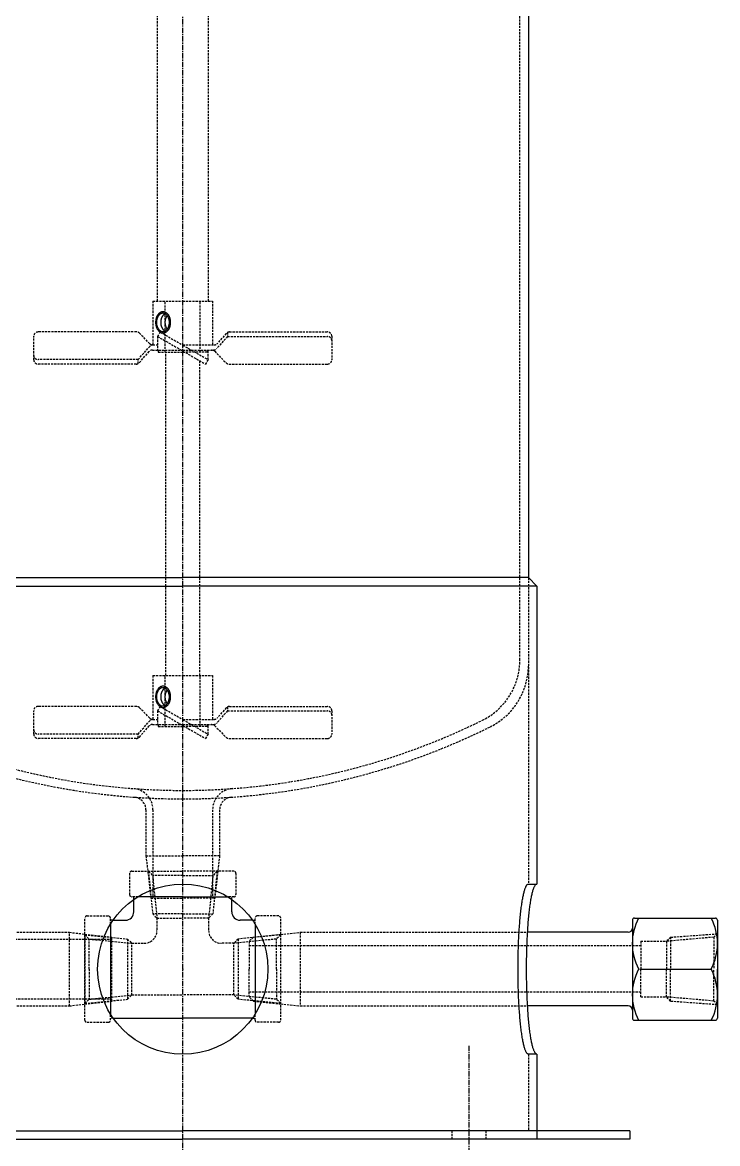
# Model space of a CAD drawing. Extents: x 248 to 1051, y -44 to 964.
# Drawn here: x 378.8 to 542.1, y 89.5 to 353 of the extents above; entities that cross this region are included whole.
import ezdxf

# ---------------------------------------------------------------- set-up
doc = ezdxf.new("R2010")
doc.units = 0
doc.linetypes.add('CENTER', pattern=[2, 1.25, -0.25, 0.25, -0.25])
doc.linetypes.add('DASHED', pattern=[0.75, 0.5, -0.25])
doc.layers.get('0').update_dxf_attribs({"linetype": 'CONTINUOUS'})
doc.layers.add('CENTER', color=1, linetype='CENTER')

msp = doc.modelspace()

# ---------------------------------------------------------------- linework, layer by layer
at = {"color": 3, "linetype": 'DASHED'}
for p, q in [((410.5, 406.52), (410.5, 287.52)), ((422.5, 406.52), (422.5, 287.52)), ((495.7, 203.21), (495.7, 378.65)), ((409.5, 287.52), (409.5, 277.22)), ((409.5, 287.52), (416.5, 287.52)), ((412.4, 275.52), (412.4, 287.52)), ((416.5, 287.52), (423.5, 287.52)), ((420.6, 275.52), (420.6, 287.52)), ((423.5, 287.52), (423.5, 277.22)), ((405.63, 280.26), (382.5, 280.26)), ((408.75, 277.51), (406.34, 279.96)), ((411.17, 280.26), (410.57, 279.22)), ((411.17, 280.26), (416.5, 277.18)), ((426.7, 279.92), (424.62, 277.56)), ((427, 280.15), (427, 279.22)), ((427.45, 280.26), (450.5, 280.26)), ((381.5, 273.72), (381.5, 279.26)), ((406, 273.76), (408.75, 276.88)), ((409.46, 277.22), (410.57, 277.22)), ((410.57, 279.22), (410.57, 276.02)), ((410.57, 279.22), (416.5, 275.79)), ((416.5, 277.22), (423.87, 277.22)), ((416.5, 277.18), (422.43, 273.76)), ((427, 279.22), (424.48, 276.36)), ((427, 279.22), (450.5, 279.22)), ((451.5, 279.26), (451.5, 273.72)), ((406.3, 273.06), (408.61, 275.68)), ((409.36, 276.02), (416.11, 276.02)), ((410.75, 276.02), (410.75, 275.52)), ((410.75, 275.52), (416.5, 275.52)), ((412.5, 199.52), (412.5, 275.52)), ((416.11, 276.02), (416.5, 276.02)), ((416.5, 276.02), (418.51, 276.02)), ((416.5, 275.79), (421.83, 272.72)), ((416.5, 275.52), (416.98, 275.52)), ((422.25, 275.52), (416.98, 275.52)), ((418.51, 276.02), (423.73, 276.02)), ((422.25, 276.02), (422.25, 275.52)), ((422.43, 273.76), (422.43, 276.02)), ((423.99, 275.72), (426.66, 273.01)), ((406, 273.76), (382.5, 273.76)), ((405.55, 272.72), (382.5, 272.72)), ((406, 272.82), (406, 273.76)), ((420.5, 199.52), (420.5, 273.48)), ((422.43, 273.76), (421.83, 272.72)), ((427.38, 272.72), (450.5, 272.72)), ((497.7, 222.52), (497.7, 150.52)), ((409.5, 199.52), (416.5, 199.52)), ((409.5, 199.52), (409.5, 189.22)), ((412.4, 187.52), (412.4, 199.52)), ((416.5, 199.52), (423.5, 199.52)), ((420.6, 187.52), (420.6, 199.52)), ((423.5, 199.52), (423.5, 189.22)), ((381.5, 185.72), (381.5, 191.26)), ((405.63, 192.26), (382.5, 192.26)), ((408.75, 189.51), (406.34, 191.96)), ((411.17, 192.26), (410.57, 191.22)), ((410.57, 191.22), (416.5, 187.79)), ((410.57, 191.22), (410.57, 188.02)), ((411.17, 192.26), (416.5, 189.18)), ((427, 191.22), (424.48, 188.36)), ((426.7, 191.92), (424.62, 189.56)), ((427, 192.15), (427, 191.22)), ((427, 191.22), (450.5, 191.22)), ((427.45, 192.26), (450.5, 192.26)), ((451.5, 191.26), (451.5, 185.72)), ((406, 185.76), (408.75, 188.88)), ((406.3, 185.06), (408.61, 187.68)), ((409.36, 188.02), (416.11, 188.02)), ((409.46, 189.22), (410.57, 189.22)), ((410.75, 188.02), (410.75, 187.52)), ((410.75, 187.52), (416.5, 187.52)), ((416.11, 188.02), (416.5, 188.02)), ((416.5, 189.22), (423.87, 189.22)), ((416.5, 189.18), (422.43, 185.76)), ((416.5, 188.02), (418.51, 188.02)), ((416.5, 187.79), (421.83, 184.72)), ((416.5, 187.52), (416.98, 187.52)), ((422.25, 187.52), (416.98, 187.52)), ((418.51, 188.02), (423.73, 188.02)), ((422.25, 188.02), (422.25, 187.52)), ((422.43, 185.76), (422.43, 188.02)), ((423.99, 187.72), (426.66, 185.01)), ((406, 185.76), (382.5, 185.76)), ((405.55, 184.72), (382.5, 184.72)), ((406, 184.82), (406, 185.76)), ((422.43, 185.76), (421.83, 184.72)), ((427.38, 184.72), (450.5, 184.72)), ((407.85, 167.93), (407.85, 157.17)), ((409.5, 167.96), (409.5, 153.52)), ((423.5, 167.96), (423.5, 153.52)), ((425.15, 167.93), (425.15, 157.17)), ((407.85, 157.17), (416.5, 157.17)), ((407.85, 157.17), (408.27, 153.52)), ((425.15, 157.17), (416.5, 157.17)), ((425.15, 157.17), (424.73, 153.52)), ((404, 153.02), (404, 148.02)), ((404.5, 153.52), (416.5, 153.52)), ((408.27, 153.52), (409, 147.17)), ((408.43, 153.52), (409.43, 143.52)), ((408.43, 153.52), (409.43, 152.52)), ((409.5, 153.52), (409.5, 147.17)), ((428.5, 153.52), (416.5, 153.52)), ((423.5, 153.52), (423.5, 147.17)), ((424.57, 153.52), (423.57, 152.52)), ((424.57, 153.52), (423.57, 143.52)), ((424.73, 153.52), (424, 147.17)), ((429, 153.02), (429, 148.02)), ((409.43, 152.52), (410.43, 142.52)), ((416.5, 152.52), (409.43, 152.52)), ((416.5, 152.52), (423.57, 152.52)), ((423.57, 152.52), (422.57, 142.52)), ((405.97, 147.52), (404.5, 147.52)), ((405, 146.88), (405, 147.52)), ((409, 147.17), (416.5, 147.17)), ((424, 147.17), (416.5, 147.17)), ((428.5, 147.52), (427.04, 147.52)), ((428, 146.88), (428, 147.52)), ((393.5, 118.52), (393.5, 142.52)), ((394, 143.02), (399, 143.02)), ((399.5, 141.05), (399.5, 142.52)), ((416.5, 143.52), (409.43, 143.52)), ((409.43, 143.52), (410.43, 142.52)), ((410.43, 142.52), (416.5, 142.52)), ((410.43, 142.52), (410.43, 139.59)), ((416.5, 143.52), (423.57, 143.52)), ((422.57, 142.52), (416.5, 142.52)), ((423.57, 143.52), (422.57, 142.52)), ((422.57, 142.52), (422.57, 139.59)), ((433.5, 141.05), (433.5, 142.52)), ((439, 143.02), (434, 143.02)), ((439.5, 118.52), (439.5, 142.52)), ((400.14, 142.02), (399.5, 142.02)), ((432.86, 142.02), (433.5, 142.02)), ((314.09, 137.52), (393.5, 137.52)), ((335.5, 139.17), (389.85, 139.17)), ((389.85, 121.87), (389.85, 139.17)), ((389.85, 139.17), (393.5, 138.75)), ((393.5, 138.75), (399.85, 138.02)), ((393.5, 138.75), (393.5, 122.29)), ((393.5, 138.59), (403.5, 137.59)), ((393.5, 138.59), (394.5, 137.59)), ((393.5, 137.52), (399.85, 137.52)), ((394.5, 137.59), (404.5, 136.59)), ((394.5, 130.52), (394.5, 137.59)), ((399.85, 123.02), (399.85, 138.02)), ((403.5, 137.59), (404.5, 136.59)), ((403.5, 137.59), (403.5, 123.44)), ((438.5, 137.59), (428.5, 136.59)), ((429.5, 137.59), (428.5, 136.59)), ((439.5, 138.59), (429.5, 137.59)), ((429.5, 137.59), (429.5, 123.44)), ((433.1, 138.02), (432.11, 137.05)), ((432.11, 137.05), (432.11, 130.52)), ((433.1, 138.02), (439.5, 138.69)), ((439.5, 138.59), (438.5, 137.59)), ((438.5, 130.52), (438.5, 137.59)), ((439.5, 138.69), (444.11, 139.17)), ((444.11, 139.17), (444.11, 121.87)), ((444.11, 139.17), (497.5, 139.17)), ((524.11, 137.05), (524.11, 130.52)), ((524.11, 137.05), (530.11, 137.05)), ((531.1, 138.02), (530.11, 137.05)), ((541.23, 138.02), (530.11, 137.05)), ((530.11, 137.05), (530.11, 130.52)), ((531.1, 138.02), (542.11, 138.82)), ((531.1, 138.02), (531.1, 130.52)), ((542.11, 138.82), (541.23, 138.02)), ((541.23, 138.02), (541.23, 130.52)), ((404.5, 124.44), (404.5, 136.59)), ((404.5, 136.59), (407.43, 136.59)), ((428.5, 136.59), (425.57, 136.59)), ((428.5, 124.44), (428.5, 136.59)), ((449.05, 135.97), (432.11, 135.97)), ((524.11, 135.97), (444.82, 135.97)), ((394.5, 130.52), (394.5, 123.44)), ((432.11, 123.98), (432.11, 130.52)), ((438.5, 130.52), (438.5, 123.44)), ((524.11, 123.98), (524.11, 130.52)), ((530.11, 123.98), (530.11, 130.52)), ((531.1, 123.02), (531.1, 130.52)), ((541.23, 123.02), (541.23, 130.52)), ((394.5, 123.44), (404.5, 124.44)), ((403.5, 123.44), (404.5, 124.44)), ((404.5, 124.44), (416.5, 124.44)), ((428.5, 124.44), (416.5, 124.44)), ((438.5, 123.44), (428.5, 124.44)), ((429.5, 123.44), (428.5, 124.44)), ((449.05, 125.07), (432.11, 125.07)), ((433.1, 123.02), (432.11, 123.98)), ((524.11, 125.07), (444.82, 125.07)), ((524.11, 123.98), (530.11, 123.98)), ((531.1, 123.02), (530.11, 123.98)), ((541.23, 123.02), (530.11, 123.98)), ((314.09, 123.52), (393.5, 123.52)), ((335.5, 121.87), (389.85, 121.87)), ((389.85, 121.87), (393.5, 122.29)), ((393.5, 123.52), (399.85, 123.52)), ((393.5, 122.44), (403.5, 123.44)), ((393.5, 122.44), (394.5, 123.44)), ((393.5, 122.29), (399.85, 123.02)), ((439.5, 122.44), (429.5, 123.44)), ((433.1, 123.02), (439.5, 122.35)), ((439.5, 122.44), (438.5, 123.44)), ((439.5, 122.35), (444.11, 121.87)), ((444.11, 121.87), (497.5, 121.87)), ((531.1, 123.02), (542.11, 122.22)), ((542.11, 122.22), (541.23, 123.02)), ((399.5, 118.52), (399.5, 119.98)), ((400.14, 119.02), (399.5, 119.02)), ((432.86, 119.02), (433.5, 119.02)), ((433.5, 118.52), (433.5, 119.98)), ((394, 118.02), (399, 118.02)), ((439, 118.02), (434, 118.02)), ((497.7, 110.52), (497.7, 92.52)), ((479.68, 92.52), (479.68, 90.52)), ((487.68, 92.52), (487.68, 90.52))]:
    msp.add_line(p, q, dxfattribs=at)
at = {"color": 7, "linetype": 'CONTINUOUS'}
for p, q in [((497.7, 379.87), (497.7, 222.52)), ((335.3, 222.52), (416.5, 222.52)), ((497.7, 222.52), (416.5, 222.52)), ((499.7, 220.52), (497.7, 222.52)), ((333.3, 220.52), (416.5, 220.52)), ((499.7, 220.52), (416.5, 220.52)), ((499.7, 220.52), (499.7, 150.52)), ((497.7, 150.52), (499.7, 150.52)), ((405, 144.02), (405, 146.88)), ((416.5, 147.52), (405.97, 147.52)), ((416.5, 147.52), (427.04, 147.52)), ((428, 144.02), (428, 146.88)), ((522.61, 142.52), (541.61, 142.52)), ((399.5, 141.05), (399.5, 119.98)), ((400.14, 142.02), (403, 142.02)), ((432.86, 142.02), (430, 142.02)), ((433.5, 141.05), (433.5, 119.98)), ((522.11, 142.02), (522.11, 119.02)), ((542.11, 142.02), (542.11, 119.02)), ((521.11, 139.17), (497.5, 139.17)), ((523.86, 130.52), (540.65, 130.52)), ((542.11, 123.98), (542.11, 130.52)), ((521.11, 121.87), (497.5, 121.87)), ((400.14, 119.02), (416.5, 119.02)), ((432.86, 119.02), (416.5, 119.02)), ((522.61, 118.52), (541.61, 118.52)), ((499.7, 110.52), (497.7, 110.52)), ((499.7, 110.52), (499.7, 90.52)), ((311.5, 92.52), (416.5, 92.52)), ((521.5, 92.52), (416.5, 92.52)), ((521.5, 92.52), (521.5, 90.52)), ((311.5, 90.52), (416.5, 90.52)), ((521.5, 90.52), (416.5, 90.52))]:
    msp.add_line(p, q, dxfattribs=at)
at = {"color": 3, "linetype": 'DASHED'}
for points in [[(411.88, 280.02, 0), (411.96, 280.02, 0), (412.05, 280.03, 0), (412.14, 280.04, 0), (412.22, 280.06, 0), (412.31, 280.09, 0), (412.39, 280.12, 0), (412.47, 280.16, 0), (412.55, 280.21, 0), (412.63, 280.26, 0), (412.71, 280.31, 0), (412.79, 280.37, 0), (412.86, 280.44, 0), (412.93, 280.51, 0), (413, 280.58, 0), (413.06, 280.66, 0), (413.13, 280.75, 0), (413.19, 280.84, 0), (413.24, 280.93, 0), (413.3, 281.03, 0), (413.35, 281.13, 0), (413.39, 281.23, 0), (413.44, 281.34, 0), (413.48, 281.45, 0), (413.51, 281.56, 0), (413.54, 281.67, 0), (413.57, 281.79, 0), (413.59, 281.91, 0), (413.61, 282.03, 0), (413.63, 282.15, 0), (413.64, 282.27, 0), (413.64, 282.39, 0), (413.64, 282.52, 0), (413.64, 282.64, 0), (413.64, 282.76, 0), (413.63, 282.88, 0), (413.61, 283, 0), (413.59, 283.12, 0), (413.57, 283.24, 0), (413.54, 283.36, 0), (413.51, 283.47, 0), (413.48, 283.58, 0), (413.44, 283.69, 0), (413.39, 283.8, 0), (413.35, 283.9, 0), (413.3, 284.01, 0), (413.24, 284.1, 0), (413.19, 284.19, 0), (413.13, 284.28, 0), (413.06, 284.37, 0), (413, 284.45, 0), (412.93, 284.52, 0), (412.86, 284.6, 0), (412.79, 284.66, 0), (412.71, 284.72, 0), (412.63, 284.78, 0), (412.55, 284.83, 0), (412.47, 284.87, 0), (412.39, 284.91, 0), (412.31, 284.94, 0), (412.22, 284.97, 0), (412.14, 284.99, 0), (412.05, 285, 0), (411.96, 285.01, 0), (411.88, 285.02, 0), (411.79, 285.01, 0), (411.7, 285, 0), (411.62, 284.99, 0), (411.53, 284.97, 0), (411.45, 284.94, 0), (411.36, 284.91, 0), (411.28, 284.87, 0), (411.2, 284.83, 0), (411.12, 284.78, 0), (411.04, 284.72, 0), (410.97, 284.66, 0), (410.89, 284.6, 0), (410.82, 284.52, 0), (410.76, 284.45, 0), (410.69, 284.37, 0), (410.63, 284.28, 0), (410.57, 284.19, 0), (410.51, 284.1, 0), (410.46, 284.01, 0), (410.41, 283.9, 0), (410.36, 283.8, 0), (410.32, 283.69, 0), (410.28, 283.58, 0), (410.24, 283.47, 0), (410.21, 283.36, 0), (410.19, 283.24, 0), (410.16, 283.12, 0), (410.14, 283, 0), (410.13, 282.88, 0), (410.12, 282.76, 0), (410.11, 282.64, 0), (410.11, 282.52, 0), (410.11, 282.39, 0), (410.12, 282.27, 0), (410.13, 282.15, 0), (410.14, 282.03, 0), (410.16, 281.91, 0), (410.19, 281.79, 0), (410.21, 281.67, 0), (410.24, 281.56, 0), (410.28, 281.45, 0), (410.32, 281.34, 0), (410.36, 281.23, 0), (410.41, 281.13, 0), (410.46, 281.03, 0), (410.51, 280.93, 0), (410.57, 280.84, 0), (410.63, 280.75, 0), (410.69, 280.66, 0), (410.76, 280.58, 0), (410.82, 280.51, 0), (410.89, 280.44, 0), (410.97, 280.37, 0), (411.04, 280.31, 0), (411.12, 280.26, 0), (411.2, 280.21, 0), (411.28, 280.16, 0), (411.36, 280.12, 0), (411.45, 280.09, 0), (411.53, 280.06, 0), (411.62, 280.04, 0), (411.7, 280.03, 0), (411.79, 280.02, 0), (411.88, 280.02, 0)], [(411.83, 280.37, 0), (411.91, 280.37, 0), (411.98, 280.38, 0), (412.06, 280.39, 0), (412.13, 280.41, 0), (412.2, 280.43, 0), (412.27, 280.46, 0), (412.35, 280.49, 0), (412.41, 280.53, 0), (412.48, 280.57, 0), (412.55, 280.62, 0), (412.61, 280.67, 0), (412.68, 280.73, 0), (412.74, 280.79, 0), (412.8, 280.86, 0), (412.85, 280.92, 0), (412.91, 281, 0), (412.96, 281.07, 0), (413.01, 281.15, 0), (413.05, 281.24, 0), (413.1, 281.32, 0), (413.14, 281.41, 0), (413.17, 281.5, 0), (413.21, 281.6, 0), (413.24, 281.69, 0), (413.26, 281.79, 0), (413.29, 281.89, 0), (413.31, 281.99, 0), (413.32, 282.1, 0), (413.34, 282.2, 0), (413.35, 282.31, 0), (413.35, 282.41, 0), (413.35, 282.52, 0), (413.35, 282.62, 0), (413.35, 282.73, 0), (413.34, 282.83, 0), (413.32, 282.94, 0), (413.31, 283.04, 0), (413.29, 283.14, 0), (413.26, 283.24, 0), (413.24, 283.34, 0), (413.21, 283.44, 0), (413.17, 283.53, 0), (413.14, 283.62, 0), (413.1, 283.71, 0), (413.05, 283.8, 0), (413.01, 283.88, 0), (412.96, 283.96, 0), (412.91, 284.04, 0), (412.85, 284.11, 0), (412.8, 284.18, 0), (412.74, 284.24, 0), (412.68, 284.3, 0), (412.61, 284.36, 0), (412.55, 284.41, 0), (412.48, 284.46, 0), (412.41, 284.5, 0), (412.35, 284.54, 0), (412.27, 284.57, 0), (412.2, 284.6, 0), (412.13, 284.62, 0), (412.06, 284.64, 0), (411.98, 284.66, 0), (411.91, 284.66, 0), (411.83, 284.67, 0), (411.76, 284.66, 0), (411.68, 284.66, 0), (411.61, 284.64, 0), (411.54, 284.62, 0), (411.46, 284.6, 0), (411.39, 284.57, 0), (411.32, 284.54, 0), (411.25, 284.5, 0), (411.18, 284.46, 0), (411.12, 284.41, 0), (411.05, 284.36, 0), (410.99, 284.3, 0), (410.93, 284.24, 0), (410.87, 284.18, 0), (410.81, 284.11, 0), (410.76, 284.04, 0), (410.71, 283.96, 0), (410.66, 283.88, 0), (410.61, 283.8, 0), (410.57, 283.71, 0), (410.53, 283.62, 0), (410.49, 283.53, 0), (410.46, 283.44, 0), (410.43, 283.34, 0), (410.4, 283.24, 0), (410.38, 283.14, 0), (410.36, 283.04, 0), (410.34, 282.94, 0), (410.33, 282.83, 0), (410.32, 282.73, 0), (410.31, 282.62, 0), (410.31, 282.52, 0), (410.31, 282.41, 0), (410.32, 282.31, 0), (410.33, 282.2, 0), (410.34, 282.1, 0), (410.36, 281.99, 0), (410.38, 281.89, 0), (410.4, 281.79, 0), (410.43, 281.69, 0), (410.46, 281.6, 0), (410.49, 281.5, 0), (410.53, 281.41, 0), (410.57, 281.32, 0), (410.61, 281.24, 0), (410.66, 281.15, 0), (410.71, 281.07, 0), (410.76, 281, 0), (410.81, 280.92, 0), (410.87, 280.86, 0), (410.93, 280.79, 0), (410.99, 280.73, 0), (411.05, 280.67, 0), (411.12, 280.62, 0), (411.18, 280.57, 0), (411.25, 280.53, 0), (411.32, 280.49, 0), (411.39, 280.46, 0), (411.46, 280.43, 0), (411.54, 280.41, 0), (411.61, 280.39, 0), (411.68, 280.38, 0), (411.76, 280.37, 0), (411.83, 280.37, 0)], [(412.33, 284.55, 0), (412.31, 284.53, 0), (412.28, 284.52, 0), (412.25, 284.5, 0), (412.22, 284.49, 0), (412.2, 284.47, 0), (412.17, 284.45, 0), (412.14, 284.43, 0), (412.12, 284.41, 0), (412.09, 284.39, 0), (412.07, 284.37, 0), (412.04, 284.35, 0), (412.02, 284.33, 0), (411.99, 284.31, 0), (411.97, 284.28, 0), (411.94, 284.26, 0), (411.92, 284.24, 0), (411.9, 284.21, 0), (411.87, 284.19, 0), (411.85, 284.16, 0), (411.83, 284.13, 0), (411.81, 284.1, 0), (411.79, 284.07, 0), (411.76, 284.05, 0), (411.74, 284.02, 0), (411.72, 283.99, 0), (411.7, 283.96, 0), (411.68, 283.93, 0), (411.67, 283.89, 0), (411.65, 283.86, 0), (411.63, 283.83, 0), (411.61, 283.8, 0), (411.59, 283.76, 0), (411.58, 283.73, 0), (411.56, 283.69, 0), (411.54, 283.66, 0), (411.53, 283.62, 0), (411.51, 283.59, 0), (411.5, 283.55, 0), (411.49, 283.51, 0), (411.47, 283.48, 0), (411.46, 283.44, 0), (411.45, 283.4, 0), (411.44, 283.37, 0), (411.42, 283.33, 0), (411.41, 283.29, 0), (411.4, 283.25, 0), (411.39, 283.21, 0), (411.38, 283.17, 0), (411.38, 283.13, 0), (411.37, 283.09, 0), (411.36, 283.05, 0), (411.35, 283.01, 0), (411.35, 282.97, 0), (411.34, 282.93, 0), (411.33, 282.89, 0), (411.33, 282.85, 0), (411.33, 282.81, 0), (411.32, 282.76, 0), (411.32, 282.72, 0), (411.32, 282.68, 0), (411.31, 282.64, 0), (411.31, 282.6, 0), (411.31, 282.56, 0), (411.31, 282.52, 0), (411.31, 282.48, 0), (411.31, 282.43, 0), (411.31, 282.39, 0), (411.32, 282.35, 0), (411.32, 282.31, 0), (411.32, 282.27, 0), (411.33, 282.23, 0), (411.33, 282.19, 0), (411.33, 282.14, 0), (411.34, 282.1, 0), (411.35, 282.06, 0), (411.35, 282.02, 0), (411.36, 281.98, 0), (411.37, 281.94, 0), (411.38, 281.9, 0), (411.38, 281.86, 0), (411.39, 281.82, 0), (411.4, 281.78, 0), (411.41, 281.75, 0), (411.42, 281.71, 0), (411.44, 281.67, 0), (411.45, 281.63, 0), (411.46, 281.59, 0), (411.47, 281.56, 0), (411.49, 281.52, 0), (411.5, 281.48, 0), (411.51, 281.45, 0), (411.53, 281.41, 0), (411.54, 281.38, 0), (411.56, 281.34, 0), (411.58, 281.31, 0), (411.59, 281.27, 0), (411.61, 281.24, 0), (411.63, 281.2, 0), (411.65, 281.17, 0), (411.67, 281.14, 0), (411.68, 281.11, 0), (411.7, 281.08, 0), (411.72, 281.05, 0), (411.74, 281.02, 0), (411.76, 280.99, 0), (411.79, 280.96, 0), (411.81, 280.93, 0), (411.83, 280.9, 0), (411.85, 280.88, 0), (411.87, 280.85, 0), (411.9, 280.82, 0), (411.92, 280.8, 0), (411.94, 280.77, 0), (411.97, 280.75, 0), (411.99, 280.73, 0), (412.02, 280.7, 0), (412.04, 280.68, 0), (412.07, 280.66, 0), (412.09, 280.64, 0), (412.12, 280.62, 0), (412.14, 280.6, 0), (412.17, 280.58, 0), (412.2, 280.56, 0), (412.22, 280.55, 0), (412.25, 280.53, 0), (412.28, 280.51, 0), (412.31, 280.5, 0), (412.33, 280.49, 0)], [(412.83, 284.14, 0), (412.82, 284.12, 0), (412.8, 284.1, 0), (412.79, 284.08, 0), (412.77, 284.06, 0), (412.76, 284.04, 0), (412.74, 284.02, 0), (412.73, 284, 0), (412.72, 283.98, 0), (412.7, 283.95, 0), (412.69, 283.93, 0), (412.68, 283.91, 0), (412.66, 283.89, 0), (412.65, 283.87, 0), (412.64, 283.85, 0), (412.62, 283.82, 0), (412.61, 283.8, 0), (412.6, 283.78, 0), (412.59, 283.75, 0), (412.58, 283.73, 0), (412.57, 283.71, 0), (412.56, 283.68, 0), (412.54, 283.66, 0), (412.53, 283.63, 0), (412.52, 283.61, 0), (412.51, 283.58, 0), (412.5, 283.56, 0), (412.49, 283.53, 0), (412.48, 283.51, 0), (412.48, 283.48, 0), (412.47, 283.46, 0), (412.46, 283.43, 0), (412.45, 283.41, 0), (412.44, 283.38, 0), (412.43, 283.35, 0), (412.42, 283.33, 0), (412.42, 283.3, 0), (412.41, 283.27, 0), (412.4, 283.25, 0), (412.4, 283.22, 0), (412.39, 283.19, 0), (412.38, 283.17, 0), (412.38, 283.14, 0), (412.37, 283.11, 0), (412.37, 283.08, 0), (412.36, 283.06, 0), (412.36, 283.03, 0), (412.35, 283, 0), (412.35, 282.97, 0), (412.34, 282.94, 0), (412.34, 282.92, 0), (412.33, 282.89, 0), (412.33, 282.86, 0), (412.33, 282.83, 0), (412.33, 282.8, 0), (412.32, 282.77, 0), (412.32, 282.75, 0), (412.32, 282.72, 0), (412.32, 282.69, 0), (412.32, 282.66, 0), (412.31, 282.63, 0), (412.31, 282.6, 0), (412.31, 282.57, 0), (412.31, 282.55, 0), (412.31, 282.52, 0), (412.31, 282.49, 0), (412.31, 282.46, 0), (412.31, 282.43, 0), (412.31, 282.4, 0), (412.32, 282.37, 0), (412.32, 282.35, 0), (412.32, 282.32, 0), (412.32, 282.29, 0), (412.32, 282.26, 0), (412.33, 282.23, 0), (412.33, 282.2, 0), (412.33, 282.17, 0), (412.33, 282.15, 0), (412.34, 282.12, 0), (412.34, 282.09, 0), (412.35, 282.06, 0), (412.35, 282.03, 0), (412.36, 282.01, 0), (412.36, 281.98, 0), (412.37, 281.95, 0), (412.37, 281.92, 0), (412.38, 281.89, 0), (412.38, 281.87, 0), (412.39, 281.84, 0), (412.4, 281.81, 0), (412.4, 281.79, 0), (412.41, 281.76, 0), (412.42, 281.73, 0), (412.42, 281.71, 0), (412.43, 281.68, 0), (412.44, 281.65, 0), (412.45, 281.63, 0), (412.46, 281.6, 0), (412.47, 281.57, 0), (412.48, 281.55, 0), (412.48, 281.52, 0), (412.49, 281.5, 0), (412.5, 281.47, 0), (412.51, 281.45, 0), (412.52, 281.42, 0), (412.53, 281.4, 0), (412.54, 281.38, 0), (412.56, 281.35, 0), (412.57, 281.33, 0), (412.58, 281.3, 0), (412.59, 281.28, 0), (412.6, 281.26, 0), (412.61, 281.23, 0), (412.62, 281.21, 0), (412.64, 281.19, 0), (412.65, 281.17, 0), (412.66, 281.14, 0), (412.68, 281.12, 0), (412.69, 281.1, 0), (412.7, 281.08, 0), (412.72, 281.06, 0), (412.73, 281.04, 0), (412.74, 281.01, 0), (412.76, 281, 0), (412.77, 280.98, 0), (412.79, 280.95, 0), (412.8, 280.94, 0), (412.82, 280.92, 0), (412.83, 280.9, 0)], [(411.88, 192.02, 0), (411.96, 192.02, 0), (412.05, 192.03, 0), (412.14, 192.04, 0), (412.22, 192.06, 0), (412.31, 192.09, 0), (412.39, 192.12, 0), (412.47, 192.16, 0), (412.55, 192.21, 0), (412.63, 192.26, 0), (412.71, 192.31, 0), (412.79, 192.37, 0), (412.86, 192.44, 0), (412.93, 192.51, 0), (413, 192.58, 0), (413.06, 192.66, 0), (413.13, 192.75, 0), (413.19, 192.84, 0), (413.24, 192.93, 0), (413.3, 193.03, 0), (413.35, 193.13, 0), (413.39, 193.23, 0), (413.44, 193.34, 0), (413.48, 193.45, 0), (413.51, 193.56, 0), (413.54, 193.67, 0), (413.57, 193.79, 0), (413.59, 193.91, 0), (413.61, 194.03, 0), (413.63, 194.15, 0), (413.64, 194.27, 0), (413.64, 194.39, 0), (413.64, 194.52, 0), (413.64, 194.64, 0), (413.64, 194.76, 0), (413.63, 194.88, 0), (413.61, 195, 0), (413.59, 195.12, 0), (413.57, 195.24, 0), (413.54, 195.36, 0), (413.51, 195.47, 0), (413.48, 195.59, 0), (413.44, 195.69, 0), (413.39, 195.8, 0), (413.35, 195.91, 0), (413.3, 196.01, 0), (413.24, 196.1, 0), (413.19, 196.19, 0), (413.13, 196.28, 0), (413.06, 196.37, 0), (413, 196.45, 0), (412.93, 196.53, 0), (412.86, 196.59, 0), (412.79, 196.66, 0), (412.71, 196.72, 0), (412.63, 196.78, 0), (412.55, 196.83, 0), (412.47, 196.87, 0), (412.39, 196.91, 0), (412.31, 196.94, 0), (412.22, 196.97, 0), (412.14, 196.99, 0), (412.05, 197, 0), (411.96, 197.01, 0), (411.88, 197.02, 0), (411.79, 197.01, 0), (411.7, 197, 0), (411.62, 196.99, 0), (411.53, 196.97, 0), (411.45, 196.94, 0), (411.36, 196.91, 0), (411.28, 196.87, 0), (411.2, 196.83, 0), (411.12, 196.78, 0), (411.04, 196.72, 0), (410.97, 196.66, 0), (410.89, 196.59, 0), (410.82, 196.53, 0), (410.76, 196.45, 0), (410.69, 196.37, 0), (410.63, 196.28, 0), (410.57, 196.19, 0), (410.51, 196.1, 0), (410.46, 196.01, 0), (410.41, 195.91, 0), (410.36, 195.8, 0), (410.32, 195.69, 0), (410.28, 195.59, 0), (410.24, 195.47, 0), (410.21, 195.36, 0), (410.19, 195.24, 0), (410.16, 195.12, 0), (410.14, 195, 0), (410.13, 194.88, 0), (410.12, 194.76, 0), (410.11, 194.64, 0), (410.11, 194.52, 0), (410.11, 194.39, 0), (410.12, 194.27, 0), (410.13, 194.15, 0), (410.14, 194.03, 0), (410.16, 193.91, 0), (410.19, 193.79, 0), (410.21, 193.67, 0), (410.24, 193.56, 0), (410.28, 193.45, 0), (410.32, 193.34, 0), (410.36, 193.23, 0), (410.41, 193.13, 0), (410.46, 193.03, 0), (410.51, 192.93, 0), (410.57, 192.84, 0), (410.63, 192.75, 0), (410.69, 192.66, 0), (410.76, 192.58, 0), (410.82, 192.51, 0), (410.89, 192.44, 0), (410.97, 192.37, 0), (411.04, 192.31, 0), (411.12, 192.26, 0), (411.2, 192.21, 0), (411.28, 192.16, 0), (411.36, 192.12, 0), (411.45, 192.09, 0), (411.53, 192.06, 0), (411.62, 192.04, 0), (411.7, 192.03, 0), (411.79, 192.02, 0), (411.88, 192.02, 0)], [(411.83, 192.37, 0), (411.91, 192.37, 0), (411.98, 192.38, 0), (412.06, 192.39, 0), (412.13, 192.41, 0), (412.2, 192.43, 0), (412.27, 192.46, 0), (412.35, 192.49, 0), (412.41, 192.53, 0), (412.48, 192.57, 0), (412.55, 192.62, 0), (412.61, 192.67, 0), (412.68, 192.73, 0), (412.74, 192.79, 0), (412.8, 192.85, 0), (412.85, 192.92, 0), (412.91, 193, 0), (412.96, 193.07, 0), (413.01, 193.15, 0), (413.05, 193.24, 0), (413.1, 193.32, 0), (413.14, 193.41, 0), (413.17, 193.5, 0), (413.21, 193.6, 0), (413.24, 193.69, 0), (413.26, 193.79, 0), (413.29, 193.89, 0), (413.31, 193.99, 0), (413.32, 194.1, 0), (413.34, 194.2, 0), (413.35, 194.31, 0), (413.35, 194.41, 0), (413.35, 194.52, 0), (413.35, 194.62, 0), (413.35, 194.73, 0), (413.34, 194.83, 0), (413.32, 194.94, 0), (413.31, 195.04, 0), (413.29, 195.14, 0), (413.26, 195.24, 0), (413.24, 195.34, 0), (413.21, 195.44, 0), (413.17, 195.53, 0), (413.14, 195.62, 0), (413.1, 195.71, 0), (413.05, 195.8, 0), (413.01, 195.88, 0), (412.96, 195.96, 0), (412.91, 196.04, 0), (412.85, 196.11, 0), (412.8, 196.18, 0), (412.74, 196.24, 0), (412.68, 196.3, 0), (412.61, 196.36, 0), (412.55, 196.41, 0), (412.48, 196.46, 0), (412.41, 196.5, 0), (412.35, 196.54, 0), (412.27, 196.57, 0), (412.2, 196.6, 0), (412.13, 196.62, 0), (412.06, 196.64, 0), (411.98, 196.66, 0), (411.91, 196.66, 0), (411.83, 196.67, 0), (411.76, 196.66, 0), (411.68, 196.66, 0), (411.61, 196.64, 0), (411.54, 196.62, 0), (411.46, 196.6, 0), (411.39, 196.57, 0), (411.32, 196.54, 0), (411.25, 196.5, 0), (411.18, 196.46, 0), (411.12, 196.41, 0), (411.05, 196.36, 0), (410.99, 196.3, 0), (410.93, 196.24, 0), (410.87, 196.18, 0), (410.81, 196.11, 0), (410.76, 196.04, 0), (410.71, 195.96, 0), (410.66, 195.88, 0), (410.61, 195.8, 0), (410.57, 195.71, 0), (410.53, 195.62, 0), (410.49, 195.53, 0), (410.46, 195.44, 0), (410.43, 195.34, 0), (410.4, 195.24, 0), (410.38, 195.14, 0), (410.36, 195.04, 0), (410.34, 194.94, 0), (410.33, 194.83, 0), (410.32, 194.73, 0), (410.31, 194.62, 0), (410.31, 194.52, 0), (410.31, 194.41, 0), (410.32, 194.31, 0), (410.33, 194.2, 0), (410.34, 194.1, 0), (410.36, 193.99, 0), (410.38, 193.89, 0), (410.4, 193.79, 0), (410.43, 193.69, 0), (410.46, 193.6, 0), (410.49, 193.5, 0), (410.53, 193.41, 0), (410.57, 193.32, 0), (410.61, 193.24, 0), (410.66, 193.15, 0), (410.71, 193.07, 0), (410.76, 193, 0), (410.81, 192.92, 0), (410.87, 192.85, 0), (410.93, 192.79, 0), (410.99, 192.73, 0), (411.05, 192.67, 0), (411.12, 192.62, 0), (411.18, 192.57, 0), (411.25, 192.53, 0), (411.32, 192.49, 0), (411.39, 192.46, 0), (411.46, 192.43, 0), (411.54, 192.41, 0), (411.61, 192.39, 0), (411.68, 192.38, 0), (411.76, 192.37, 0), (411.83, 192.37, 0)], [(412.33, 196.55, 0), (412.31, 196.53, 0), (412.28, 196.52, 0), (412.25, 196.5, 0), (412.22, 196.49, 0), (412.2, 196.47, 0), (412.17, 196.45, 0), (412.14, 196.43, 0), (412.12, 196.41, 0), (412.09, 196.39, 0), (412.07, 196.37, 0), (412.04, 196.35, 0), (412.02, 196.33, 0), (411.99, 196.31, 0), (411.97, 196.28, 0), (411.94, 196.26, 0), (411.92, 196.24, 0), (411.9, 196.21, 0), (411.87, 196.19, 0), (411.85, 196.16, 0), (411.83, 196.13, 0), (411.81, 196.1, 0), (411.79, 196.07, 0), (411.76, 196.05, 0), (411.74, 196.02, 0), (411.72, 195.99, 0), (411.7, 195.96, 0), (411.68, 195.93, 0), (411.67, 195.89, 0), (411.65, 195.86, 0), (411.63, 195.83, 0), (411.61, 195.8, 0), (411.59, 195.76, 0), (411.58, 195.73, 0), (411.56, 195.69, 0), (411.54, 195.66, 0), (411.53, 195.62, 0), (411.51, 195.59, 0), (411.5, 195.55, 0), (411.49, 195.51, 0), (411.47, 195.48, 0), (411.46, 195.44, 0), (411.45, 195.4, 0), (411.44, 195.37, 0), (411.42, 195.33, 0), (411.41, 195.29, 0), (411.4, 195.25, 0), (411.39, 195.21, 0), (411.38, 195.17, 0), (411.38, 195.13, 0), (411.37, 195.09, 0), (411.36, 195.05, 0), (411.35, 195.01, 0), (411.35, 194.97, 0), (411.34, 194.93, 0), (411.33, 194.89, 0), (411.33, 194.85, 0), (411.33, 194.81, 0), (411.32, 194.76, 0), (411.32, 194.72, 0), (411.32, 194.68, 0), (411.31, 194.64, 0), (411.31, 194.6, 0), (411.31, 194.56, 0), (411.31, 194.52, 0), (411.31, 194.47, 0), (411.31, 194.43, 0), (411.31, 194.39, 0), (411.32, 194.35, 0), (411.32, 194.31, 0), (411.32, 194.27, 0), (411.33, 194.23, 0), (411.33, 194.19, 0), (411.33, 194.15, 0), (411.34, 194.1, 0), (411.35, 194.06, 0), (411.35, 194.02, 0), (411.36, 193.98, 0), (411.37, 193.94, 0), (411.38, 193.9, 0), (411.38, 193.86, 0), (411.39, 193.82, 0), (411.4, 193.78, 0), (411.41, 193.75, 0), (411.42, 193.71, 0), (411.44, 193.67, 0), (411.45, 193.63, 0), (411.46, 193.59, 0), (411.47, 193.56, 0), (411.49, 193.52, 0), (411.5, 193.48, 0), (411.51, 193.45, 0), (411.53, 193.41, 0), (411.54, 193.38, 0), (411.56, 193.34, 0), (411.58, 193.31, 0), (411.59, 193.27, 0), (411.61, 193.24, 0), (411.63, 193.2, 0), (411.65, 193.17, 0), (411.67, 193.14, 0), (411.68, 193.11, 0), (411.7, 193.08, 0), (411.72, 193.05, 0), (411.74, 193.02, 0), (411.76, 192.99, 0), (411.79, 192.96, 0), (411.81, 192.93, 0), (411.83, 192.9, 0), (411.85, 192.88, 0), (411.87, 192.85, 0), (411.9, 192.82, 0), (411.92, 192.8, 0), (411.94, 192.77, 0), (411.97, 192.75, 0), (411.99, 192.72, 0), (412.02, 192.7, 0), (412.04, 192.68, 0), (412.07, 192.66, 0), (412.09, 192.64, 0), (412.12, 192.62, 0), (412.14, 192.6, 0), (412.17, 192.58, 0), (412.2, 192.56, 0), (412.22, 192.55, 0), (412.25, 192.53, 0), (412.28, 192.51, 0), (412.31, 192.5, 0), (412.33, 192.49, 0)], [(412.83, 196.14, 0), (412.82, 196.12, 0), (412.8, 196.1, 0), (412.79, 196.08, 0), (412.77, 196.06, 0), (412.76, 196.04, 0), (412.74, 196.02, 0), (412.73, 196, 0), (412.72, 195.98, 0), (412.7, 195.96, 0), (412.69, 195.93, 0), (412.68, 195.91, 0), (412.66, 195.89, 0), (412.65, 195.87, 0), (412.64, 195.84, 0), (412.62, 195.82, 0), (412.61, 195.8, 0), (412.6, 195.78, 0), (412.59, 195.75, 0), (412.58, 195.73, 0), (412.57, 195.71, 0), (412.56, 195.68, 0), (412.54, 195.66, 0), (412.53, 195.63, 0), (412.52, 195.61, 0), (412.51, 195.58, 0), (412.5, 195.56, 0), (412.49, 195.53, 0), (412.48, 195.51, 0), (412.48, 195.48, 0), (412.47, 195.46, 0), (412.46, 195.43, 0), (412.45, 195.41, 0), (412.44, 195.38, 0), (412.43, 195.35, 0), (412.42, 195.33, 0), (412.42, 195.3, 0), (412.41, 195.27, 0), (412.4, 195.25, 0), (412.4, 195.22, 0), (412.39, 195.19, 0), (412.38, 195.16, 0), (412.38, 195.14, 0), (412.37, 195.11, 0), (412.37, 195.08, 0), (412.36, 195.06, 0), (412.36, 195.03, 0), (412.35, 195, 0), (412.35, 194.97, 0), (412.34, 194.94, 0), (412.34, 194.91, 0), (412.33, 194.89, 0), (412.33, 194.86, 0), (412.33, 194.83, 0), (412.33, 194.8, 0), (412.32, 194.77, 0), (412.32, 194.75, 0), (412.32, 194.72, 0), (412.32, 194.69, 0), (412.32, 194.66, 0), (412.31, 194.63, 0), (412.31, 194.6, 0), (412.31, 194.57, 0), (412.31, 194.54, 0), (412.31, 194.52, 0), (412.31, 194.49, 0), (412.31, 194.46, 0), (412.31, 194.43, 0), (412.31, 194.4, 0), (412.32, 194.37, 0), (412.32, 194.34, 0), (412.32, 194.32, 0), (412.32, 194.29, 0), (412.32, 194.26, 0), (412.33, 194.23, 0), (412.33, 194.2, 0), (412.33, 194.17, 0), (412.33, 194.15, 0), (412.34, 194.12, 0), (412.34, 194.09, 0), (412.35, 194.06, 0), (412.35, 194.03, 0), (412.36, 194.01, 0), (412.36, 193.98, 0), (412.37, 193.95, 0), (412.37, 193.92, 0), (412.38, 193.9, 0), (412.38, 193.87, 0), (412.39, 193.84, 0), (412.4, 193.81, 0), (412.4, 193.79, 0), (412.41, 193.76, 0), (412.42, 193.73, 0), (412.42, 193.71, 0), (412.43, 193.68, 0), (412.44, 193.65, 0), (412.45, 193.63, 0), (412.46, 193.6, 0), (412.47, 193.57, 0), (412.48, 193.55, 0), (412.48, 193.52, 0), (412.49, 193.5, 0), (412.5, 193.47, 0), (412.51, 193.45, 0), (412.52, 193.42, 0), (412.53, 193.4, 0), (412.54, 193.38, 0), (412.56, 193.35, 0), (412.57, 193.33, 0), (412.58, 193.3, 0), (412.59, 193.28, 0), (412.6, 193.26, 0), (412.61, 193.23, 0), (412.62, 193.21, 0), (412.64, 193.19, 0), (412.65, 193.16, 0), (412.66, 193.14, 0), (412.68, 193.12, 0), (412.69, 193.1, 0), (412.7, 193.08, 0), (412.72, 193.06, 0), (412.73, 193.04, 0), (412.74, 193.01, 0), (412.76, 193, 0), (412.77, 192.97, 0), (412.79, 192.96, 0), (412.8, 192.94, 0), (412.82, 192.92, 0), (412.83, 192.9, 0)], [(497.7, 110.52, 0), (497.64, 110.52, 0), (497.58, 110.54, 0), (497.52, 110.57, 0), (497.46, 110.61, 0), (497.4, 110.67, 0), (497.34, 110.73, 0), (497.28, 110.81, 0), (497.23, 110.9, 0), (497.17, 111, 0), (497.11, 111.12, 0), (497.05, 111.24, 0), (496.99, 111.38, 0), (496.94, 111.53, 0), (496.88, 111.69, 0), (496.82, 111.86, 0), (496.77, 112.04, 0), (496.71, 112.23, 0), (496.66, 112.44, 0), (496.6, 112.65, 0), (496.55, 112.88, 0), (496.5, 113.11, 0), (496.45, 113.36, 0), (496.4, 113.62, 0), (496.35, 113.89, 0), (496.3, 114.17, 0), (496.25, 114.45, 0), (496.2, 114.75, 0), (496.15, 115.06, 0), (496.11, 115.37, 0), (496.06, 115.7, 0), (496.02, 116.03, 0), (495.98, 116.37, 0), (495.93, 116.73, 0), (495.89, 117.08, 0), (495.85, 117.45, 0), (495.81, 117.83, 0), (495.78, 118.21, 0), (495.74, 118.6, 0), (495.71, 119, 0), (495.67, 119.41, 0), (495.64, 119.82, 0), (495.61, 120.23, 0), (495.58, 120.66, 0), (495.55, 121.09, 0), (495.52, 121.52, 0), (495.5, 121.97, 0), (495.47, 122.41, 0), (495.45, 122.86, 0), (495.43, 123.32, 0), (495.4, 123.78, 0), (495.38, 124.24, 0), (495.37, 124.71, 0), (495.35, 125.18, 0), (495.33, 125.66, 0), (495.32, 126.13, 0), (495.31, 126.61, 0), (495.3, 127.1, 0), (495.29, 127.58, 0), (495.28, 128.07, 0), (495.27, 128.56, 0), (495.27, 129.04, 0), (495.26, 129.53, 0), (495.26, 130.03, 0), (495.26, 130.52, 0), (495.26, 131.01, 0), (495.26, 131.5, 0), (495.27, 131.99, 0), (495.27, 132.48, 0), (495.28, 132.97, 0), (495.29, 133.45, 0), (495.3, 133.94, 0), (495.31, 134.42, 0), (495.32, 134.9, 0), (495.33, 135.38, 0), (495.35, 135.85, 0), (495.37, 136.32, 0), (495.38, 136.79, 0), (495.4, 137.25, 0), (495.43, 137.71, 0), (495.45, 138.17, 0), (495.47, 138.62, 0), (495.5, 139.07, 0), (495.52, 139.51, 0), (495.55, 139.94, 0), (495.58, 140.37, 0), (495.61, 140.8, 0), (495.64, 141.22, 0), (495.67, 141.63, 0), (495.71, 142.03, 0), (495.74, 142.43, 0), (495.78, 142.82, 0), (495.81, 143.2, 0), (495.85, 143.58, 0), (495.89, 143.95, 0), (495.93, 144.31, 0), (495.98, 144.66, 0), (496.02, 145, 0), (496.06, 145.34, 0), (496.11, 145.66, 0), (496.15, 145.98, 0), (496.2, 146.28, 0), (496.25, 146.58, 0), (496.3, 146.87, 0), (496.35, 147.15, 0), (496.4, 147.41, 0), (496.45, 147.67, 0), (496.5, 147.92, 0), (496.55, 148.16, 0), (496.6, 148.38, 0), (496.66, 148.6, 0), (496.71, 148.8, 0), (496.77, 148.99, 0), (496.82, 149.18, 0), (496.88, 149.35, 0), (496.94, 149.51, 0), (496.99, 149.66, 0), (497.05, 149.79, 0), (497.11, 149.92, 0), (497.17, 150.03, 0), (497.23, 150.13, 0), (497.28, 150.22, 0), (497.34, 150.3, 0), (497.4, 150.37, 0), (497.46, 150.42, 0), (497.52, 150.46, 0), (497.58, 150.49, 0), (497.64, 150.51, 0), (497.7, 150.52, 0)]]:
    msp.add_polyline3d(points, dxfattribs=at)
at = {"color": 7, "linetype": 'CONTINUOUS'}
msp.add_polyline3d([(499.7, 110.52, 0), (499.64, 110.52, 0), (499.58, 110.54, 0), (499.52, 110.57, 0), (499.46, 110.61, 0), (499.4, 110.67, 0), (499.34, 110.73, 0), (499.28, 110.81, 0), (499.23, 110.9, 0), (499.17, 111, 0), (499.11, 111.12, 0), (499.05, 111.24, 0), (498.99, 111.38, 0), (498.94, 111.53, 0), (498.88, 111.69, 0), (498.82, 111.86, 0), (498.77, 112.04, 0), (498.71, 112.23, 0), (498.66, 112.44, 0), (498.6, 112.65, 0), (498.55, 112.88, 0), (498.5, 113.11, 0), (498.45, 113.36, 0), (498.4, 113.62, 0), (498.35, 113.89, 0), (498.3, 114.17, 0), (498.25, 114.45, 0), (498.2, 114.75, 0), (498.15, 115.06, 0), (498.11, 115.37, 0), (498.06, 115.7, 0), (498.02, 116.03, 0), (497.98, 116.37, 0), (497.93, 116.73, 0), (497.89, 117.08, 0), (497.85, 117.45, 0), (497.81, 117.83, 0), (497.78, 118.21, 0), (497.74, 118.6, 0), (497.71, 119, 0), (497.67, 119.41, 0), (497.64, 119.82, 0), (497.61, 120.23, 0), (497.58, 120.66, 0), (497.55, 121.09, 0), (497.52, 121.52, 0), (497.5, 121.97, 0), (497.47, 122.41, 0), (497.45, 122.86, 0), (497.43, 123.32, 0), (497.4, 123.78, 0), (497.38, 124.24, 0), (497.37, 124.71, 0), (497.35, 125.18, 0), (497.33, 125.66, 0), (497.32, 126.13, 0), (497.31, 126.61, 0), (497.3, 127.1, 0), (497.29, 127.58, 0), (497.28, 128.07, 0), (497.27, 128.56, 0), (497.27, 129.04, 0), (497.26, 129.53, 0), (497.26, 130.03, 0), (497.26, 130.52, 0), (497.26, 131.01, 0), (497.26, 131.5, 0), (497.27, 131.99, 0), (497.27, 132.48, 0), (497.28, 132.97, 0), (497.29, 133.45, 0), (497.3, 133.94, 0), (497.31, 134.42, 0), (497.32, 134.9, 0), (497.33, 135.38, 0), (497.35, 135.85, 0), (497.37, 136.32, 0), (497.38, 136.79, 0), (497.4, 137.25, 0), (497.43, 137.71, 0), (497.45, 138.17, 0), (497.47, 138.62, 0), (497.5, 139.07, 0), (497.52, 139.51, 0), (497.55, 139.94, 0), (497.58, 140.37, 0), (497.61, 140.8, 0), (497.64, 141.22, 0), (497.67, 141.63, 0), (497.71, 142.03, 0), (497.74, 142.43, 0), (497.78, 142.82, 0), (497.81, 143.2, 0), (497.85, 143.58, 0), (497.89, 143.95, 0), (497.93, 144.31, 0), (497.98, 144.66, 0), (498.02, 145, 0), (498.06, 145.34, 0), (498.11, 145.66, 0), (498.15, 145.98, 0), (498.2, 146.28, 0), (498.25, 146.58, 0), (498.3, 146.87, 0), (498.35, 147.15, 0), (498.4, 147.41, 0), (498.45, 147.67, 0), (498.5, 147.92, 0), (498.55, 148.16, 0), (498.6, 148.38, 0), (498.66, 148.6, 0), (498.71, 148.8, 0), (498.77, 148.99, 0), (498.82, 149.18, 0), (498.88, 149.35, 0), (498.94, 149.51, 0), (498.99, 149.66, 0), (499.05, 149.79, 0), (499.11, 149.92, 0), (499.17, 150.03, 0), (499.23, 150.13, 0), (499.28, 150.22, 0), (499.34, 150.3, 0), (499.4, 150.37, 0), (499.46, 150.42, 0), (499.52, 150.46, 0), (499.58, 150.49, 0), (499.64, 150.51, 0), (499.7, 150.52, 0)], dxfattribs=at)
msp.add_circle((416.5, 130.52), 20, dxfattribs=at)
at = {"color": 3, "linetype": 'DASHED'}
for centre, radius, start, end in [((382.5, 279.26), 1, 90, 180), ((405.63, 279.26), 1, 44.6278, 90), ((427.45, 279.26), 1, 90, 138.6246), ((450.5, 279.26), 1, 0, 90), ((409.46, 278.22), 1, 224.6278, 270), ((409.5, 276.22), 1, 90, 138.6246), ((423.87, 278.22), 1, 270, 318.6246), ((450.5, 278.22), 1, 0, 90), ((382.5, 274.76), 1, 180, 270), ((409.36, 275.02), 1, 90, 138.6246), ((423.28, 275.02), 1, 44.6278, 90), ((423.73, 277.02), 1, 270, 318.6246), ((382.5, 273.72), 1, 180, 270), ((405.55, 273.72), 1, 270, 318.6246), ((427.38, 273.72), 1, 224.6278, 270), ((450.5, 273.72), 1, 270, 0), ((479.86, 203.21), 15.84, 296.3878, 0), ((481.46, 201.99), 16.24, 296.3878, 0), ((382.5, 191.26), 1, 90, 180), ((405.63, 191.26), 1, 44.6278, 90), ((427.45, 191.26), 1, 90, 138.6246), ((450.5, 191.26), 1, 0, 90), ((450.5, 190.22), 1, 0, 90), ((416.5, 332.92), 162.4, 243.6122, 270), ((416.5, 330.92), 158.4, 243.6122, 270), ((409.36, 187.02), 1, 90, 138.6246), ((409.46, 190.22), 1, 224.6278, 270), ((409.5, 188.22), 1, 90, 138.6246), ((416.5, 330.92), 158.4, 270, 296.3878), ((416.5, 332.92), 162.4, 270, 296.3878), ((423.28, 187.02), 1, 44.6278, 90), ((423.73, 189.02), 1, 270, 318.6246), ((423.87, 190.22), 1, 270, 318.6246), ((382.5, 186.76), 1, 180, 270), ((382.5, 185.72), 1, 180, 270), ((405.55, 185.72), 1, 270, 318.6246), ((427.38, 185.72), 1, 224.6278, 270), ((450.5, 185.72), 1, 270, 0), ((404.5, 167.96), 5, 0, 85.7884), ((428.5, 167.96), 5, 94.2116, 180), ((404.85, 167.93), 3, 0, 85.961), ((428.15, 167.93), 3, 94.039, 180), ((404.5, 153.02), 0.5, 90, 180), ((428.5, 153.02), 0.5, 0, 90), ((404.5, 148.02), 0.5, 180, 270), ((428.5, 148.02), 0.5, 270, 0), ((394, 142.52), 0.5, 90, 180), ((399, 142.52), 0.5, 0, 90), ((434, 142.52), 0.5, 90, 180), ((439, 142.52), 0.5, 0, 90), ((407.43, 139.59), 3, 270, 0), ((425.57, 139.59), 3, 180, 270), ((394, 118.52), 0.5, 180, 270), ((399, 118.52), 0.5, 270, 0), ((434, 118.52), 0.5, 180, 270), ((439, 118.52), 0.5, 270, 0)]:
    msp.add_arc(centre, radius, start, end, dxfattribs=at)
at = {"color": 7, "linetype": 'CONTINUOUS'}
for centre, radius, start, end in [((403, 144.02), 2, 270, 0), ((430, 144.02), 2, 180, 270), ((534.92, 136.53), 12.83, 152.2221, 207.7779), ((522.61, 142.02), 0.5, 90, 180), ((529.29, 136.53), 12.83, 332.2221, 27.7779), ((541.61, 142.02), 0.5, 0, 90), ((521.11, 140.17), 1, 270, 0), ((534.92, 124.5), 12.83, 152.1914, 207.7471), ((529.29, 124.5), 12.83, 332.2529, 27.8086), ((521.11, 120.87), 1, 0, 90), ((522.61, 119.02), 0.5, 180, 270), ((541.61, 119.02), 0.5, 270, 0)]:
    msp.add_arc(centre, radius, start, end, dxfattribs=at)
msp.add_point((416.5, 130.52), dxfattribs=at)
at = {"layer": 'CENTER', "color": 1, "linetype": 'CENTER'}
for p, q in [((416.5, 70.52), (416.5, 705.02)), ((483.68, 112.52), (483.68, 70.52))]:
    msp.add_line(p, q, dxfattribs=at)

doc.saveas('drawing.dxf')
